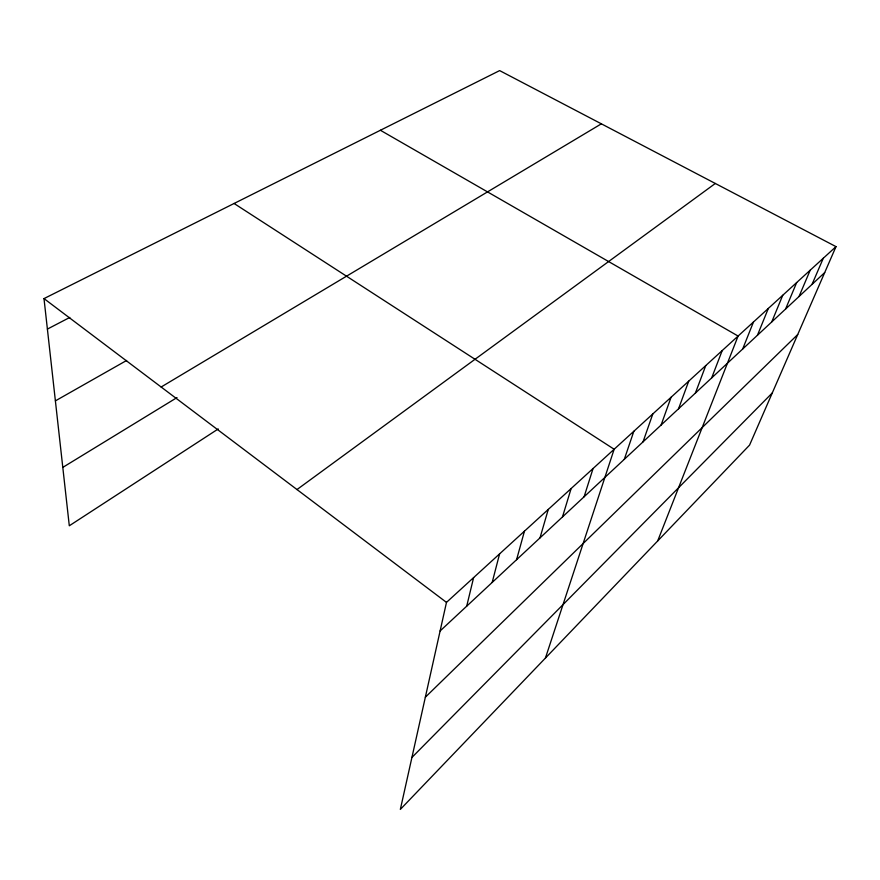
<?xml version="1.0" encoding="UTF-8"?>
<svg xmlns="http://www.w3.org/2000/svg" width="880" height="880" viewBox="0 0 880 880"><rect width="100%" height="100%" fill="white"/><g stroke="black" fill="none" stroke-linecap="round" stroke-linejoin="round"><path stroke-width="1.32" d="M836 246.631L446.479 602.382L400.345 809.402L749.562 445.115L836 246.631L499.642 70.598L44 298.595L69.3 525.778L218.24 428.934M466.708 606.166L473.616 577.599M492.173 582.439L499.587 553.883M516.582 559.691L524.447 531.179M540.001 537.878L548.273 509.421M562.485 516.923L571.12 488.543M584.1 496.782L593.065 468.512M545.424 658.075L614.152 449.251L234.08 203.478M624.305 459.327L633.842 431.266M643.027 441.87L652.806 413.952M661.1 425.029L671.088 397.243M678.546 408.782L688.732 381.139M695.398 393.074L705.76 365.585M711.678 377.905L722.205 350.57M657.679 540.958L738.1 336.05L380.391 130.262M742.676 349.019L753.467 322.014M757.438 335.269L768.339 308.429M771.727 321.948L782.738 295.284M785.587 309.034L796.675 282.546M799.018 296.527L810.194 270.204M812.042 284.383L823.295 258.236M411.928 757.449L772.277 392.964M425.348 697.213L797.731 334.521M440.121 630.949L824.692 272.591M296.989 489.555L715.319 183.469M62.799 467.39L176.99 397.584M161.15 387.013L601.37 123.827M55.385 400.873L126.632 360.459M47.399 329.087L69.795 317.438M44 298.595L446.479 602.382"/></g></svg>
